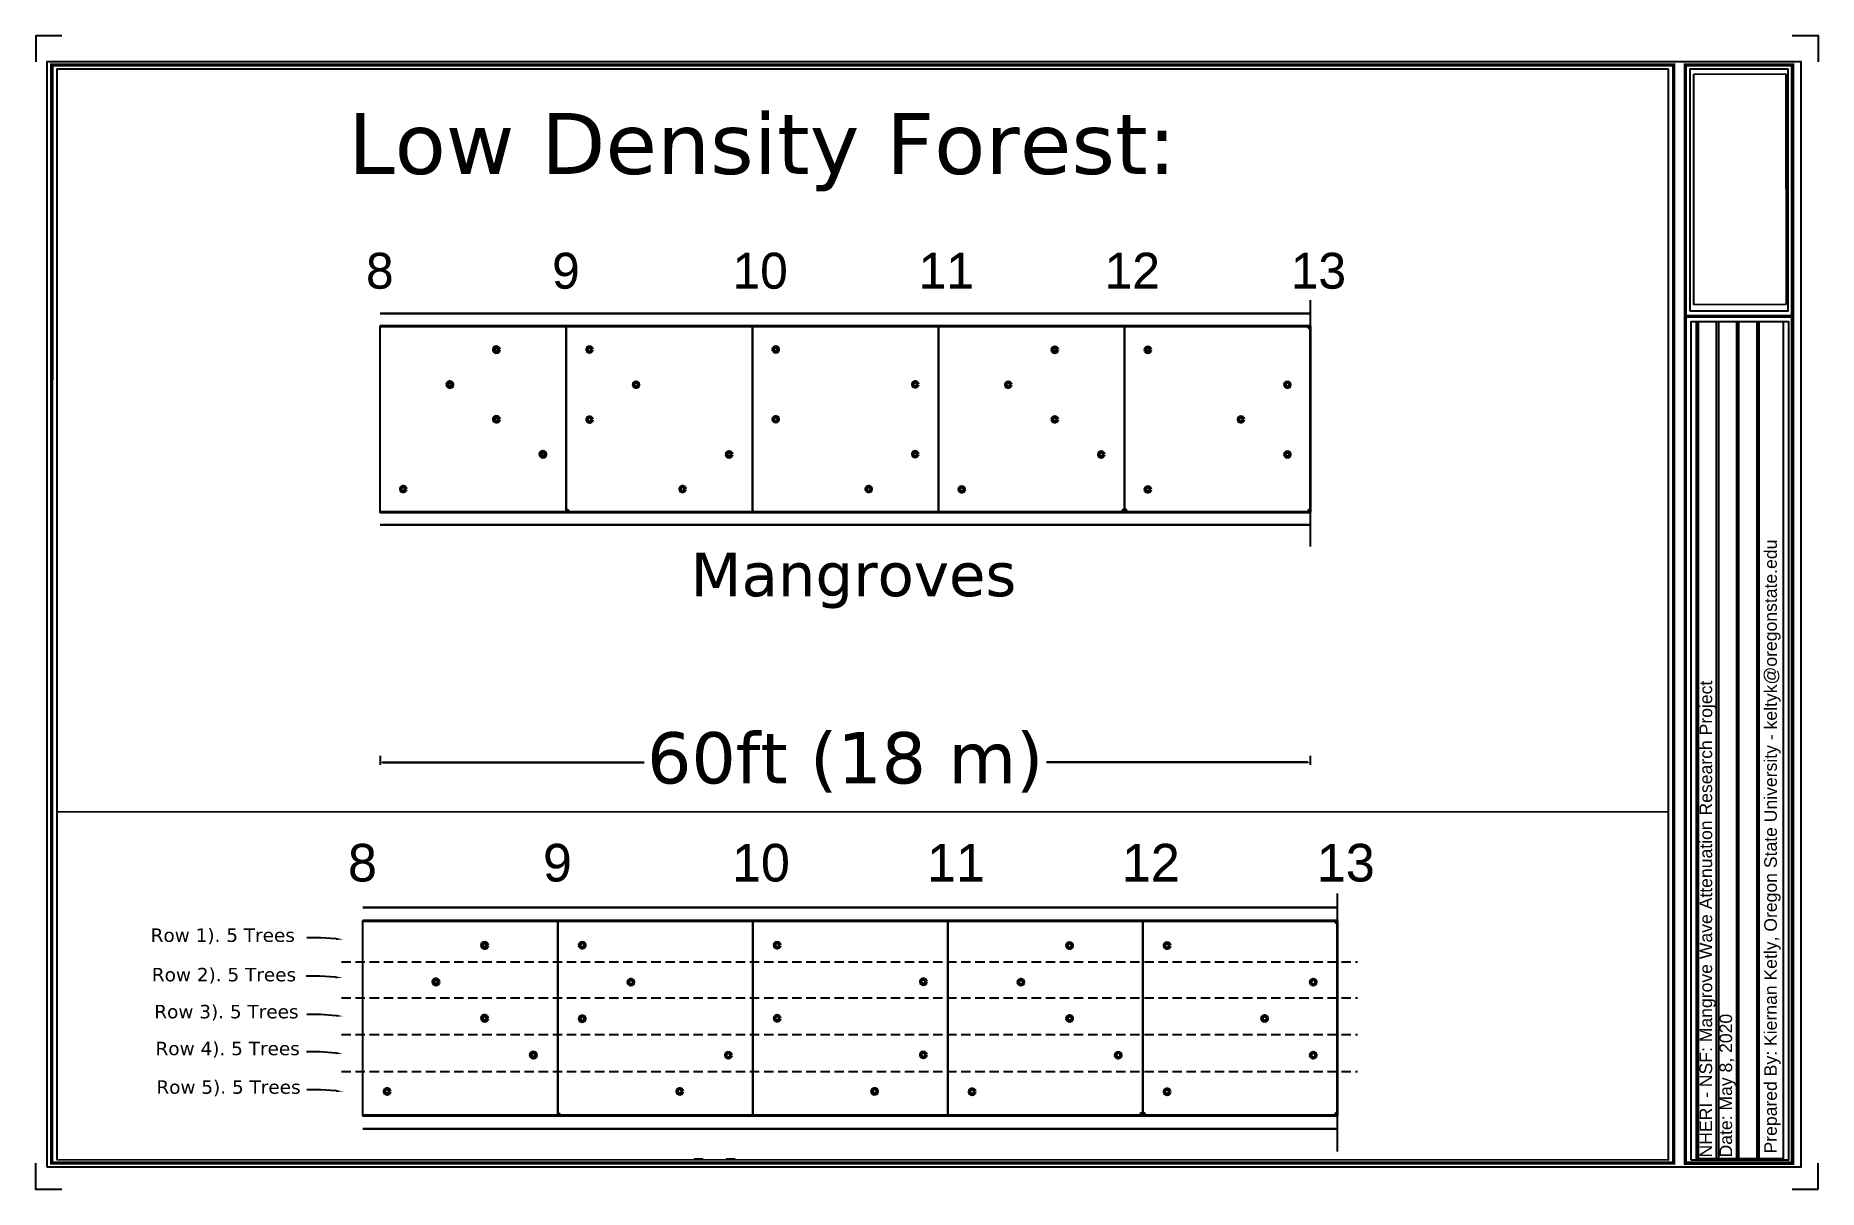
# Paper-space layout 'LD Forest' of a CAD drawing. Header units: feet. Extents: x -9.9 to 37.6, y -9.3 to 21.4.
# The model-space entities are those that its viewports show. They can reach past a viewport. Long polylines and large blocks are cut down to what shows.
import ezdxf
from ezdxf import colors
from ezdxf.entities.mleader import LeaderData, LeaderLine
from ezdxf.math import Vec2, Vec3

# ---------------------------------------------------------------- set-up
doc = ezdxf.new("R2010")
doc.units = ezdxf.units.FT
doc.header["$MEASUREMENT"] = 0
doc.header["$PDMODE"] = 35
doc.linetypes.add('DASHED2', pattern=[0.375, 0.25, -0.125])
for name, color, linetype in [(').5 layer template', 7, 'Continuous'), ('ATM Mangroves', 3, 'Continuous'), ('BRD', 7, 'Continuous'), ('G-ANNO-NPLT', 40, 'Continuous'), ('G-ANNO-SYMB-NPLT', 11, 'Continuous'), ('No of Bays', 2, 'Continuous'), ('Slabs', 7, 'Continuous'), ('Viewport', 2, 'Continuous')]:
    doc.layers.add(name, color=color, linetype=linetype)
doc.layers.add('Plot View', color=2, linetype='Continuous', plot=False)
doc.styles.add('_ATM-F2', font='arial.ttf')
doc.styles.get("Standard").update_dxf_attribs({"font": 'verdana.ttf'})
doc.dimstyles.new('Meters', dxfattribs={"dimscale": 0.25, "dimtxt": 1, "dimasz": 0.18, "dimexe": 0.178, "dimexo": 0.0625, "dimgap": 0.09, "dimtad": 0, "dimtih": 1, "dimtoh": 1, "dimzin": 0, "dimdsep": 46, "dimtxsty": 'Standard', "dimcen": 0.09, "dimazin": 0, "dimtfac": 1, "dimtofl": 0, "dimtmove": 0, "dimatfit": 3, "dimfxl": 0.5, "dimfxlon": 1, "dimtolj": 1, "dimtzin": 0, "dimarcsym": 0})
picture_1 = doc.add_image_def('image1.jpg', size_in_pixel=(2000, 800))

# ---------------------------------------------------------------- blocks, each defined once
blk = doc.blocks.new('*D33')
at = {"color": 0, "lineweight": -2, "transparency": 16777216}
for p, q in [((30.238, -476.927), (30.238, -477.097)), ((48.517, -476.927), (48.517, -477.097)), ((30.283, -477.052), (35.423, -477.052)), ((48.472, -477.052), (43.332, -477.052))]:
    blk.add_line(p, q, dxfattribs=at)
at = {"color": 0, "transparency": 16777216}
for points in [[(30.283, -477.045), (30.283, -477.06), (30.238, -477.052)], [(48.472, -477.045), (48.472, -477.06), (48.517, -477.052)]]:
    blk.add_solid(points, dxfattribs=at)
at = {"layer": 'Defpoints', "color": 0, "transparency": 16777216}
for p in [(30.238, -472.137), (48.517, -472.141), (48.517, -477.052)]:
    blk.add_point(p, dxfattribs=at)
at = {"color": 0, "transparency": 16777216, "insert": (39.378, -477.052), "char_height": 0.25, "attachment_point": 5}
blk.add_mtext('\\A1;{\\H4x;60ft (18 m)}', dxfattribs=at)
blk = doc.blocks.new('*D104')
at = {"color": 0, "lineweight": -2, "transparency": 16777216}
for p, q in [((30.238, -476.934), (30.238, -477.104)), ((48.517, -476.934), (48.517, -477.104)), ((30.283, -477.059), (35.423, -477.059)), ((48.472, -477.059), (43.332, -477.059))]:
    blk.add_line(p, q, dxfattribs=at)
at = {"color": 0, "transparency": 16777216}
for points in [[(30.283, -477.052), (30.283, -477.067), (30.238, -477.059)], [(48.472, -477.052), (48.472, -477.067), (48.517, -477.059)]]:
    blk.add_solid(points, dxfattribs=at)
at = {"layer": 'Defpoints', "color": 0, "transparency": 16777216}
for p in [(30.238, -472.144), (48.517, -472.148), (48.517, -477.059)]:
    blk.add_point(p, dxfattribs=at)
at = {"color": 0, "transparency": 16777216, "insert": (39.378, -477.059), "char_height": 0.25, "attachment_point": 5}
blk.add_mtext('\\A1;{\\H4x;60ft (18 m)}', dxfattribs=at)

msp = doc.modelspace()

# ---------------------------------------------------------------- linework, layer by layer
at = {"transparency": 33554687}
for points in [[(30.238, -468.229), (48.517, -468.229)], [(30.238, -468.237), (48.517, -468.237)], [(30.238, -468.237), (48.517, -468.237)], [(48.517, -468.479), (30.238, -468.479)], [(48.517, -468.487), (30.238, -468.487)], [(48.517, -468.487), (30.238, -468.487)], [(30.238, -472.137), (48.517, -472.137)], [(30.238, -472.144), (48.517, -472.144)], [(30.238, -472.144), (48.517, -472.144)], [(48.517, -472.387), (30.238, -472.387)], [(48.517, -472.394), (30.238, -472.394)], [(48.517, -472.394), (30.238, -472.394)]]:
    msp.add_lwpolyline(points, dxfattribs=at)
at = {"color": 1, "transparency": 33554687}
for points in [[(30.238, -468.479), (48.517, -468.483), (48.517, -472.141), (30.238, -472.137)], [(30.238, -468.487), (48.517, -468.49), (48.517, -472.148), (30.238, -472.144)], [(30.238, -468.487), (48.517, -468.49), (48.517, -472.148), (30.238, -472.144)]]:
    msp.add_lwpolyline(points, close=True, dxfattribs=at)
at = {"layer": 'ATM Mangroves', "color": 7, "transparency": 33554687}
for p, q in [((48.517, -467.97), (48.517, -472.804)), ((48.517, -467.977), (48.517, -472.811)), ((48.517, -467.977), (48.517, -472.811)), ((33.896, -468.484), (33.896, -468.929)), ((33.896, -468.491), (33.896, -468.936)), ((33.896, -472.13), (33.896, -471.685)), ((33.896, -472.137), (33.896, -471.692))]:
    msp.add_line(p, q, dxfattribs=at)
for points in [[(30.238, -472.13), (30.238, -468.479)], [(30.238, -472.137), (30.238, -468.487)], [(30.238, -472.137), (30.238, -468.487)], [(48.517, -472.137), (48.517, -468.483)], [(48.517, -472.144), (48.517, -468.49)], [(48.517, -472.144), (48.517, -468.49)]]:
    msp.add_lwpolyline(points, dxfattribs=at)
at = {"layer": 'ATM Mangroves', "color": 7, "lineweight": 50, "ltscale": 1.5, "transparency": 33554687}
for centre in [(32.52, -468.941), (32.524, -468.948), (34.353, -468.941), (38.011, -468.941), (43.497, -468.948), (45.326, -468.948), (31.606, -469.627), (40.754, -469.627), (31.61, -469.634), (35.267, -469.634), (42.583, -469.634), (48.069, -469.634), (32.52, -470.309), (32.524, -470.316), (34.353, -470.32), (38.011, -470.312), (43.497, -470.316), (47.155, -470.316), (33.435, -470.998), (33.439, -471.005), (37.096, -471.005), (40.754, -470.998), (44.411, -471.005), (48.069, -471.005), (30.692, -471.684), (36.182, -471.684), (39.839, -471.684), (41.668, -471.691), (45.326, -471.691)]:
    msp.add_circle(centre, 0.05, dxfattribs=at)
at = {"layer": 'ATM Mangroves', "color": 7, "transparency": 33554687}
for centre, start, end in [((33.896, -468.484), 270, 270.0009), ((33.896, -468.491), 270, 270.0009), ((33.896, -468.491), 270, 270.0009), ((48.526, -468.484), 180, 270.0009), ((33.896, -470.308), 89.9983, 90), ((33.896, -470.315), 89.9983, 90), ((33.896, -470.308), 270, 270.0017), ((33.896, -470.315), 270, 270.0017), ((37.553, -470.308), 89.9983, 90), ((37.553, -470.315), 89.9983, 90), ((37.553, -470.308), 270, 270.0017), ((37.553, -470.315), 270, 270.0017), ((41.211, -470.308), 89.9983, 90), ((41.211, -470.315), 89.9983, 90), ((41.211, -470.308), 270, 270.0017), ((41.211, -470.315), 270, 270.0017), ((44.869, -470.308), 89.9983, 90), ((44.869, -470.315), 89.9983, 90), ((44.869, -470.308), 270, 270.0017), ((44.869, -470.315), 270, 270.0017), ((48.526, -470.308), 89.9991, 90), ((48.526, -470.308), 89.9983, 90), ((48.526, -470.315), 89.9991, 90), ((48.526, -470.315), 89.9983, 90), ((48.526, -470.315), 89.9991, 90), ((48.526, -470.315), 89.9983, 90), ((48.526, -470.308), 270, 270.0009), ((48.526, -470.308), 270, 270.0017), ((48.526, -470.315), 270, 270.0009), ((48.526, -470.315), 270, 270.0017), ((48.526, -470.315), 270, 270.0009), ((48.526, -470.315), 270, 270.0017), ((33.896, -472.13), 89.9983, 90), ((33.896, -472.137), 89.9983, 90), ((33.896, -472.137), 0, 90), ((33.896, -472.137), 89.9983, 90), ((44.869, -472.13), 0, 180), ((48.526, -472.13), 90, 180)]:
    msp.add_arc(centre, 0.05, start, end, dxfattribs=at)
at = {"layer": 'Slabs', "color": 0, "transparency": 33554687}
for points in [[(30.238, -468.484), (33.896, -468.484), (33.896, -472.13), (30.238, -472.13)], [(30.238, -468.491), (33.896, -468.491), (33.896, -472.137), (30.238, -472.137)], [(33.896, -468.484), (37.553, -468.484), (37.553, -472.13), (33.896, -472.13)], [(33.896, -468.491), (37.553, -468.491), (37.553, -472.137), (33.896, -472.137)], [(37.553, -468.484), (41.211, -468.484), (41.211, -472.13), (37.553, -472.13)], [(37.553, -468.491), (41.211, -468.491), (41.211, -472.137), (37.553, -472.137)], [(41.211, -468.484), (44.869, -468.484), (44.869, -472.13), (41.211, -472.13)], [(41.211, -468.491), (44.869, -468.491), (44.869, -472.137), (41.211, -472.137)], [(44.869, -468.484), (48.526, -468.484), (48.526, -472.13), (44.869, -472.13)], [(44.869, -468.491), (48.526, -468.491), (48.526, -472.137), (44.869, -472.137)]]:
    msp.add_lwpolyline(points, close=True, dxfattribs=at)

# ---------------------------------------------------------------- texts
at = {"layer": ').5 layer template', "transparency": 33554687, "insert": (29.604, -464.292), "char_height": 1.2, "attachment_point": 1}
msp.add_mtext_dynamic_manual_height_columns('Low Density Forest: ', width=17.84788, gutter_width=1, heights=[5.785], dxfattribs=at)
at = {"color": 0, "transparency": 33554687, "char_height": 0.85, "attachment_point": 1}
for insert in [(36.334, -472.933), (36.334, -472.94)]:
    msp.add_mtext_dynamic_manual_height_columns('Mangroves', width=2.03217, gutter_width=1, heights=[0], dxfattribs=dict(at, insert=insert))
at = {"layer": 'No of Bays', "color": 0, "transparency": 33554687, "char_height": 3.5, "width": 19.93909, "attachment_point": 1}
for s, insert in [('{\\f@Arial Unicode MS|b0|i0|c0|p34;\\H0.2x;8}', (29.958, -467.04)), ('{\\f@Arial Unicode MS|b0|i0|c0|p34;\\H0.2x;8}', (29.958, -467.047)), ('{\\f@Arial Unicode MS|b0|i0|c0|p34;\\H0.2x;9}', (33.616, -467.04)), ('{\\f@Arial Unicode MS|b0|i0|c0|p34;\\H0.2x;9}', (33.616, -467.047)), ('{\\f@Arial Unicode MS|b0|i0|c0|p34;\\H0.2x;10}', (37.162, -467.04)), ('{\\f@Arial Unicode MS|b0|i0|c0|p34;\\H0.2x;10}', (37.162, -467.047)), ('{\\f@Arial Unicode MS|b0|i0|c0|p34;\\H0.2x;11}', (40.82, -467.04)), ('{\\f@Arial Unicode MS|b0|i0|c0|p34;\\H0.2x;11}', (40.82, -467.047)), ('{\\f@Arial Unicode MS|b0|i0|c0|p34;\\H0.2x;12}', (44.477, -467.04)), ('{\\f@Arial Unicode MS|b0|i0|c0|p34;\\H0.2x;12}', (44.477, -467.047)), ('{\\f@Arial Unicode MS|b0|i0|c0|p34;\\H0.2x;13}', (48.135, -467.04)), ('{\\f@Arial Unicode MS|b0|i0|c0|p34;\\H0.2x;13}', (48.135, -467.047))]:
    msp.add_mtext(s, dxfattribs=dict(at, insert=insert))

# ---------------------------------------------------------------- dimensions: what is measured, and where the dimension line sits
at = {"color": 0, "transparency": 33554687}
for base, p1, p2, picture, middle in [((48.517, -477.052), (30.238, -472.137), (48.517, -472.141), '*D33', (39.378, -477.052)), ((48.517, -477.059), (30.238, -472.144), (48.517, -472.148), '*D104', (39.378, -477.059))]:
    dim = msp.add_linear_dim(base=base, p1=p1, p2=p2, text='{\\H4x;60ft (<>)}', dimstyle='Meters', override={"dimdec": 0, "dimpost": ' m'}, dxfattribs=at)
    dim.commit()
    dim.dimension.update_dxf_attribs({"geometry": picture, "text_midpoint": middle})

psp = doc.layouts.new('LD Forest')

# ---------------------------------------------------------------- linework, layer by layer
at = {"layer": 'ATM Mangroves', "color": 7, "linetype": 'DASHED2', "transparency": 33554687}
for p, q in [((-1.763, -3.267), (25.283, -3.267)), ((-1.763, -4.23), (25.283, -4.23)), ((-1.763, -5.207), (25.283, -5.207)), ((-1.763, -6.187), (25.283, -6.187))]:
    psp.add_line(p, q, dxfattribs=at)
at = {"layer": 'BRD', "color": 25, "linetype": 'Continuous', "const_width": 0.0921}
for points in [[(-9.476, -8.623), (33.702, -8.625), (33.703, 20.602), (-9.474, 20.604)], [(36.866, -8.628), (36.867, 20.602), (34.017, 20.602), (34.016, -8.628)]]:
    psp.add_lwpolyline(points, close=True, dxfattribs=at)
at = {"layer": 'BRD', "color": 85}
psp.add_lwpolyline([(33.564, 20.494), (-9.34, 20.495), (-9.341, -8.535), (33.563, -8.537), (33.564, 20.494)], dxfattribs=at)
for points in [[(34.146, 14.055), (34.146, 20.503), (36.74, 20.503), (36.739, 14.055)], [(34.168, -8.546), (34.169, 13.776), (36.763, 13.775), (36.762, -8.546)]]:
    psp.add_lwpolyline(points, close=True, dxfattribs=at)
at = {"layer": 'BRD', "color": 25, "const_width": 0.0921}
psp.add_lwpolyline([(34.016, 13.915), (36.867, 13.915)], dxfattribs=at)
at = {"layer": 'G-ANNO-SYMB-NPLT'}
for points in [[(34.308, -8.51), (34.309, 13.776)], [(34.364, -8.51), (34.365, 13.776)], [(34.847, -8.51), (34.848, 13.775)], [(34.903, -8.51), (34.903, 13.775)], [(35.385, -8.51), (35.386, 13.775)], [(35.441, -8.51), (35.442, 13.775)], [(35.924, -8.51), (35.925, 13.775)], [(35.98, -8.51), (35.981, 13.775)], [(36.623, 13.775), (36.622, -8.51)], [(36.622, -8.51), (34.308, -8.51)]]:
    psp.add_lwpolyline(points, dxfattribs=at)
at = {"layer": 'Plot View', "linetype": 'Continuous'}
for points in [[(-9.205, 21.384), (-9.902, 21.384), (-9.903, 20.686)], [(37.555, 20.685), (37.555, 21.383), (36.857, 21.383)], [(-9.904, -8.626), (-9.904, -9.324), (-9.206, -9.324)], [(37.554, -9.325), (37.554, -8.627)], [(36.856, -9.325), (37.554, -9.325)]]:
    psp.add_lwpolyline(points, dxfattribs=at)
at = {"layer": 'Plot View'}
psp.add_lwpolyline([(-9.61, -8.723), (37.1, -8.725), (37.101, 20.689), (-9.609, 20.69)], close=True, dxfattribs=at)

# ---------------------------------------------------------------- texts
at = {"layer": 'ATM Mangroves', "color": 7, "transparency": 33554687}
for s, p in [('Row 1). 5 Trees', (-6.842, -2.738)), ('Row 2). 5 Trees', (-6.81, -3.788)), ('Row 3). 5 Trees', (-6.745, -4.773)), ('Row 4). 5 Trees', (-6.712, -5.754)), ('Row 5). 5 Trees', (-6.69, -6.781))]:
    psp.add_text(s, height=0.35745, dxfattribs=at).set_placement(p)
at = {"layer": 'G-ANNO-NPLT', "color": 18, "true_color": 0x000000, "char_height": 0.335, "attachment_point": 7, "rotation": 89.9979, "style": '_ATM-F2'}
for s, insert, width in [('Prepared By: Kiernan Ketly, Oregon State University - keltyk@oregonstate.edu', (36.551, -8.371), 22.25217), ('NHERI - NSF: Mangrove Wave Attenuation Research Project', (34.828, -8.477), 13.97968), ('Date: May 8, 2020', (35.359, -8.477), 13.97968)]:
    psp.add_mtext(s, dxfattribs=dict(at, insert=insert, width=width))

# ---------------------------------------------------------------- pictures from other files: only their frames are drawn
at = {"layer": 'Viewport'}
image = psp.add_image(picture_1, insert=(36.701, 14.225), size_in_units=(6.141, 2.457), rotation=90.0728, dxfattribs=at)
image.dxf.flags = 7

# ---------------------------------------------------------------- leaders
at = {"layer": 'ATM Mangroves', "color": 7, "transparency": 33554687}
ml = psp.add_multileader_mtext('Standard', dxfattribs=at)
ml.set_content('', color=7)
ml.set_leader_properties()
ml.build(insert=Vec2(0, 0))
ml.multileader.update_dxf_attribs({"dogleg_length": 0.36, "arrow_head_size": 0.18})
ctx = ml.context
ctx.base_point, ctx.char_height, ctx.arrow_head_size, ctx.landing_gap_size, ctx.plane_origin = Vec3(-2.864, -2.629), 0.18, 0.18, 0.09, Vec3(-1.724, -2.674)
ctx.text_align_type = 2
notes = []
notes.append((ctx, [(0, (1, 1, 0), (-2.324, -2.629), (-1, 0), 0.36, [(0, [(-1.724, -2.674)], 0, [])])]))
ctx.mtext.insert, ctx.mtext.alignment, ctx.mtext.flow_direction = Vec3(-2.774, -2.539), 3, 5
ml = psp.add_multileader_mtext('Standard', dxfattribs=at)
ml.set_content('', color=7)
ml.set_leader_properties()
ml.build(insert=Vec2(0, 0))
ml.multileader.update_dxf_attribs({"dogleg_length": 0.36, "arrow_head_size": 0.18})
ctx = ml.context
ctx.base_point, ctx.char_height, ctx.arrow_head_size, ctx.landing_gap_size, ctx.plane_origin = Vec3(-2.882, -3.649), 0.18, 0.18, 0.09, Vec3(-1.742, -3.693)
ctx.text_align_type = 2
notes.append((ctx, [(0, (1, 1, 0), (-2.342, -3.649), (-1, 0), 0.36, [(0, [(-1.742, -3.693)], 0, [])])]))
ctx.mtext.insert, ctx.mtext.alignment, ctx.mtext.flow_direction = Vec3(-2.792, -3.559), 3, 5
ml = psp.add_multileader_mtext('Standard', dxfattribs=at)
ml.set_content('', color=7)
ml.set_leader_properties()
ml.build(insert=Vec2(0, 0))
ml.multileader.update_dxf_attribs({"dogleg_length": 0.36, "arrow_head_size": 0.18})
ctx = ml.context
ctx.base_point, ctx.char_height, ctx.arrow_head_size, ctx.landing_gap_size, ctx.plane_origin = Vec3(-2.864, -4.673), 0.18, 0.18, 0.09, Vec3(-1.724, -4.717)
ctx.text_align_type = 2
notes.append((ctx, [(0, (1, 1, 0), (-2.324, -4.673), (-1, 0), 0.36, [(0, [(-1.724, -4.717)], 0, [])])]))
ctx.mtext.insert, ctx.mtext.alignment, ctx.mtext.flow_direction = Vec3(-2.774, -4.583), 3, 5
ml = psp.add_multileader_mtext('Standard', dxfattribs=at)
ml.set_content('', color=7)
ml.set_leader_properties()
ml.build(insert=Vec2(0, 0))
ml.multileader.update_dxf_attribs({"dogleg_length": 0.36, "arrow_head_size": 0.18})
ctx = ml.context
ctx.base_point, ctx.char_height, ctx.arrow_head_size, ctx.landing_gap_size, ctx.plane_origin = Vec3(-2.873, -5.668), 0.18, 0.18, 0.09, Vec3(-1.733, -5.712)
ctx.text_align_type = 2
notes.append((ctx, [(0, (1, 1, 0), (-2.333, -5.668), (-1, 0), 0.36, [(0, [(-1.733, -5.712)], 0, [])])]))
ctx.mtext.insert, ctx.mtext.alignment, ctx.mtext.flow_direction = Vec3(-2.783, -5.578), 3, 5
ml = psp.add_multileader_mtext('Standard', dxfattribs=at)
ml.set_content('', color=7)
ml.set_leader_properties()
ml.build(insert=Vec2(0, 0))
ml.multileader.update_dxf_attribs({"dogleg_length": 0.36, "arrow_head_size": 0.18})
ctx = ml.context
ctx.base_point, ctx.char_height, ctx.arrow_head_size, ctx.landing_gap_size, ctx.plane_origin = Vec3(-2.864, -6.676), 0.18, 0.18, 0.09, Vec3(-1.724, -6.721)
ctx.text_align_type = 2
notes.append((ctx, [(0, (1, 1, 0), (-2.324, -6.676), (-1, 0), 0.36, [(0, [(-1.724, -6.721)], 0, [])])]))
ctx.mtext.insert, ctx.mtext.alignment, ctx.mtext.flow_direction = Vec3(-2.774, -6.586), 3, 5
for ctx, leaders in notes:
    for number, flags, end, landing, length, lines in leaders:
        leader = LeaderData()
        leader.index, (leader.has_last_leader_line, leader.has_dogleg_vector, leader.attachment_direction) = number, flags
        leader.last_leader_point, leader.dogleg_vector, leader.dogleg_length = Vec3(end), Vec3(landing), length
        for number, points, colour, breaks in lines:
            line = LeaderLine()
            line.index, line.vertices, line.color, line.breaks = number, Vec3.list(points), colors.encode_raw_color(colour), breaks
            leader.lines.append(line)
        ctx.leaders.append(leader)

# ---------------------------------------------------------------- viewports
at = {"layer": ').5 layer template', "transparency": 33554687, "view_target_point": (99.702, -486.226)}
psp.add_viewport(center=(12.111, 10.608), size=(42.905, 19.77077), view_center_point=(-59.983, 15.496), view_height=14.59683, dxfattribs=at)
psp.add_viewport(center=(12.111, -3.906), size=(42.905, 9.25808), view_center_point=(-60.089, 16.524), view_height=6.52443, status=3, dxfattribs=at)

doc.saveas('drawing.dxf')
